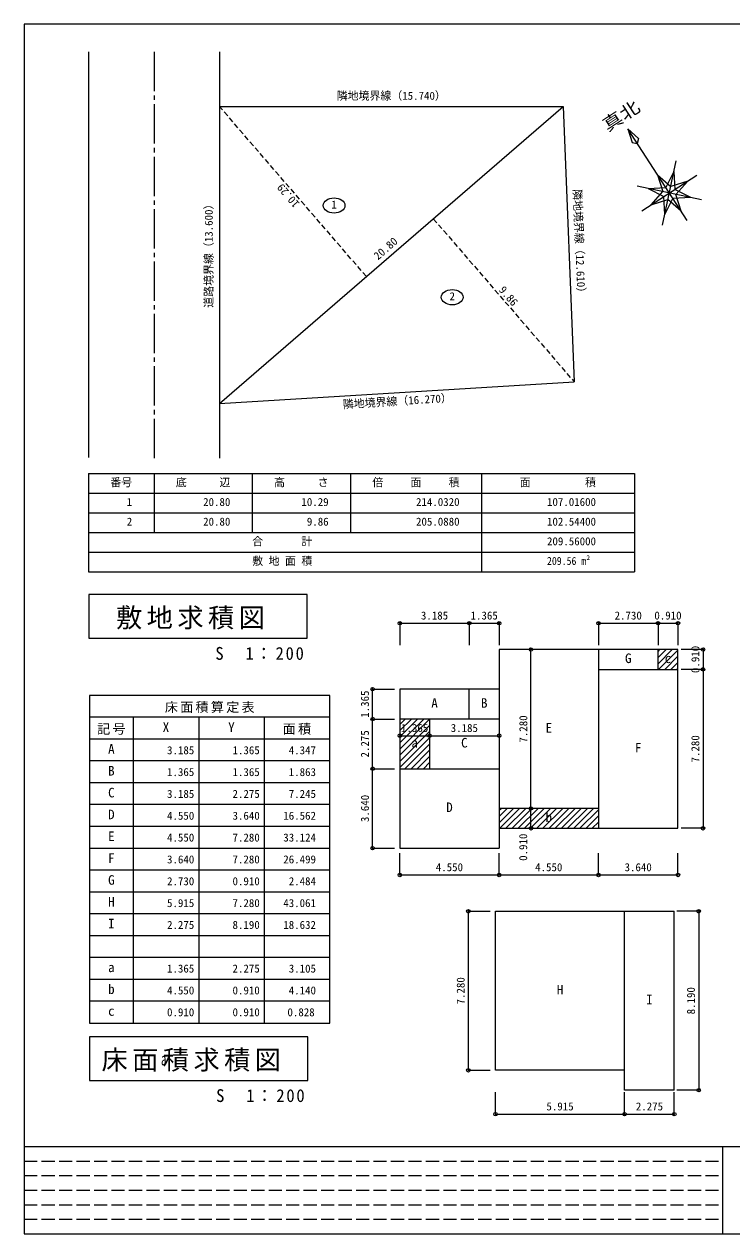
# Model space of a CAD drawing. Units: millimetres at full size, sheet at 1:200, with parts at other scales. Extents: x -40000 to 40000, y -27700 to 27700.
# Drawn here: x -40000 to -7589, y -27700 to 27700 of the extents above; entities that cross this region are included whole.
import ezdxf
from ezdxf.enums import TextEntityAlignment as Align

# ---------------------------------------------------------------- set-up
doc = ezdxf.new("R2010")
doc.units = ezdxf.units.MM
doc.header["$LTSCALE"] = 200
doc.header["$PDMODE"] = 32
doc.header["$PDSIZE"] = 160
for name, pattern in [('CHAIN2', [12, 9, -1, 1, -1]), ('DASHED1', [1.8, 1.2, -0.6]), ('DASHED3', [4, 3, -1])]:
    doc.linetypes.add(name, pattern=pattern)
for name, color, linetype, lineweight in [('0-5_見え掛り', 6, 'Continuous', 9), ('1-8_その他', 4, 'Continuous', 9), ('1-A_文字', 4, 'Continuous', 9), ('1-C_ハッチング', 4, 'Continuous', 9), ('1-D_寸法', 4, 'Continuous', 9), ('F-1_図枠', 7, 'Continuous', 25)]:
    doc.layers.add(name, color=color, linetype=linetype, lineweight=lineweight)
doc.layers.add('F-A_文字', color=7, linetype='Continuous')
doc.styles.add('ＭＳ ゴシック', font='')
doc.styles.get('ＭＳ ゴシック').set_extended_font_data('MS Gothic')

msp = doc.modelspace()

# ---------------------------------------------------------------- linework, layer by layer
at = {"layer": '0-5_見え掛り'}
for p, q in [((-9632.6, 18711.6), (-12355.8, 22904.9)), ((-12355.8, 22904.9), (-11870.2, 22468.7)), ((-11870.2, 22468.7), (-11920.1, 22234)), ((-10761.4, 18502.4), (-10137.7, 21436.8)), ((-11707.6, 19152.6), (-9191.6, 20786.5)), ((-10994.2, 20808.2), (-10387.2, 20263)), ((-10994.2, 20808.2), (-10743, 20031.9)), ((-10241.6, 20947.7), (-10613, 20221.2)), ((-9610.9, 20514.2), (-10387.2, 20263)), ((-10241.6, 20947.7), (-10198, 20133)), ((-9610.9, 20514.2), (-10156.1, 19907.2)), ((-8982.3, 19657.7), (-11916.8, 20281.4)), ((-11427.7, 20177.5), (-10613, 20221.2)), ((-11427.7, 20177.5), (-10701.2, 19806.2)), ((-11288.2, 19424.9), (-10743, 20031.9)), ((-9471.4, 19761.7), (-10198, 20133)), ((-11288.2, 19424.9), (-10511.9, 19676.1)), ((-10657.5, 18991.4), (-10701.2, 19806.2)), ((-10657.5, 18991.4), (-10286.2, 19718)), ((-9904.9, 19130.9), (-10511.9, 19676.1)), ((-9471.4, 19761.7), (-10286.2, 19718)), ((-9904.9, 19130.9), (-10156.1, 19907.2))]:
    msp.add_line(p, q, dxfattribs=at)
msp.add_lwpolyline([(-12355.8, 22904.9), (-12154.8, 22283.9), (-11920.1, 22234)], dxfattribs=at)
at = {"layer": '1-8_その他', "color": 7, "lineweight": 25}
for p, q in [((-37053.8, 26430.3), (-37053.8, 26261.6)), ((-31053.8, 26430.3), (-31053.8, 11890.1)), ((-31053.8, 23930.3), (-15313.8, 23927.8)), ((-31053.8, 23930.3), (-31053.8, 23439.9)), ((-31053.8, 10330.3), (-15313.8, 23927.8)), ((-15313.8, 23927.8), (-14814.4, 11327.7)), ((-31053.8, 11890.1), (-31053.8, 7830.3)), ((-31053.8, 10330.3), (-14814.4, 11327.7)), ((-31053.8, 11294.6), (-31053.8, 11179.3)), ((-31053.8, 11179.3), (-31053.8, 11071.8))]:
    msp.add_line(p, q, dxfattribs=at)
at = {"layer": '1-8_その他', "color": 1, "linetype": 'CHAIN2'}
msp.add_line((-34053.8, 26430.3), (-34053.8, 7830.3), dxfattribs=at)
at = {"layer": '1-8_その他'}
for p, q in [((-18246.9, -937.6), (-18246.9, -10037.6)), ((-13696.9, -937.6), (-13696.9, -9127.6)), ((-10966.9, -1847.6), (-10966.9, -937.6)), ((-13696.9, -1847.6), (-10056.9, -1847.6)), ((-22796.9, -2757.6), (-22796.9, -6397.6)), ((-18246.9, -2757.6), (-22796.9, -2757.6)), ((-19611.9, -4122.6), (-19611.9, -2757.6)), ((-18246.9, -4122.6), (-22796.9, -4122.6)), ((-21431.9, -4122.6), (-21431.9, -6397.6)), ((-22796.9, -6397.6), (-18246.9, -6397.6)), ((-22796.9, -6397.6), (-22796.9, -10037.6)), ((-13696.9, -8217.6), (-18246.9, -8217.6)), ((-18246.9, -9127.6), (-10056.9, -9127.6)), ((-22796.9, -10037.6), (-18246.9, -10037.6)), ((-18412.4, -12929.4), (-10222.4, -12929.4)), ((-10222.4, -21119.4), (-10222.4, -12929.4))]:
    msp.add_line(p, q, dxfattribs=at)
at = {"layer": '1-8_その他', "color": 7, "lineweight": 25}
for points in [[(-37053.8, 26261.6), (-37053.8, 7950.9), (-37053.8, 7860.2)], [(-31053.8, 11071.8), (-31053.8, 10499.8), (-31053.8, 10358.7), (-31053.8, 10330.3)]]:
    msp.add_lwpolyline(points, dxfattribs=at)
at = {"layer": '1-8_その他'}
for points in [[(-10056.9, -9127.6), (-10056.9, -937.6), (-18246.9, -937.6)], [(-12497.4, -20209.4), (-18412.4, -20209.4), (-18412.4, -12929.4)], [(-10222.4, -21119.4), (-12497.4, -21119.4), (-12497.4, -12929.4)]]:
    msp.add_lwpolyline(points, dxfattribs=at)
at = {"layer": '1-A_文字', "linetype": 'DASHED1'}
for p, q in [((-24326, 16142.4), (-31053.8, 23930.3)), ((-21261.1, 18790.1), (-14814.4, 11327.7))]:
    msp.add_line(p, q, dxfattribs=at)
at = {"layer": '1-A_文字'}
for p, q in [((-37053.8, 7123.7), (-12053.8, 7123.7)), ((-34053.8, 7123.7), (-34053.8, 4423.7)), ((-29553.8, 7123.7), (-29553.8, 4423.7)), ((-25053.8, 7123.7), (-25053.8, 4423.7)), ((-19053.8, 7123.7), (-19053.8, 2623.7)), ((-12053.8, 7123.7), (-12053.8, 2623.7)), ((-37053.8, 6223.7), (-12053.8, 6223.7)), ((-37053.8, 5323.7), (-12053.8, 5323.7)), ((-37053.8, 4423.7), (-12053.8, 4423.7)), ((-37053.8, 3523.7), (-12053.8, 3523.7)), ((-26007.3, -4045.4), (-37007.3, -4045.4)), ((-35007.3, -4044.3), (-35007.3, -18045.4)), ((-32007.3, -4044.3), (-32007.3, -18045.4)), ((-29007.3, -4044.3), (-29007.3, -18045.4)), ((-26007.3, -5045.4), (-37007.3, -5045.4)), ((-26007.3, -6045.4), (-37007.3, -6045.4)), ((-26007.3, -7045.4), (-37007.3, -7045.4)), ((-26007.3, -8045.4), (-37007.3, -8045.4)), ((-26007.3, -9045.4), (-37007.3, -9045.4)), ((-26007.3, -10045.4), (-37007.3, -10045.4)), ((-26007.3, -11045.4), (-37007.3, -11045.4)), ((-26007.3, -12045.4), (-37007.3, -12045.4)), ((-26007.3, -13045.4), (-37007.3, -13045.4)), ((-26007.3, -14045.4), (-37007.3, -14045.4)), ((-26007.3, -15045.4), (-37007.3, -15045.4)), ((-26007.3, -16045.4), (-37007.3, -16045.4)), ((-26007.3, -17045.4), (-37007.3, -17045.4))]:
    msp.add_line(p, q, dxfattribs=at)
at = {"layer": '1-A_文字', "color": 134}
for p, q in [((-10966.9, -1590.6), (-10313.9, -937.6)), ((-10966.9, -1307.8), (-10596.7, -937.6)), ((-10966.9, -1025), (-10879.6, -937.6)), ((-10941, -1847.6), (-10056.9, -963.5)), ((-10658.2, -1847.6), (-10056.9, -1246.3)), ((-10375.4, -1847.6), (-10056.9, -1529.2)), ((-10092.5, -1847.6), (-10056.9, -1812))]:
    msp.add_line(p, q, dxfattribs=at)
at = {"layer": '1-A_文字'}
msp.add_lwpolyline([(-37053.8, 7123.7), (-37053.8, 2623.7), (-12053.8, 2623.7)], dxfattribs=at)
msp.add_lwpolyline([(-37007.3, -18045.4), (-26007.3, -18045.4), (-26007.3, -3045.4), (-37007.3, -3045.4)], close=True, dxfattribs=at)
at = {"layer": '1-A_文字', "color": 2, "lineweight": 13}
for centre in [(-25807.2, 19396.2), (-20394, 15195.3)]:
    msp.add_ellipse(centre, major_axis=(500, 0), ratio=0.7, dxfattribs=at)
at = {"layer": '1-C_ハッチング'}
for p, q in [((-22796.9, 263.9), (-19611.9, 263.9)), ((-19611.9, 263.9), (-18246.9, 263.9)), ((-13696.9, 263.9), (-10966.9, 263.9)), ((-10966.9, 263.9), (-10056.9, 263.9)), ((-16787.1, -8217.6), (-16787.1, -937.6)), ((-8907.7, -937.6), (-8907.7, -1847.6)), ((-8907.7, -1847.6), (-8907.7, -9127.6)), ((-24040.3, -4122.6), (-24040.3, -2757.6)), ((-24040.3, -6397.6), (-24040.3, -4122.6)), ((-22796.9, -4887.1), (-21431.9, -4887.1)), ((-21431.9, -4887.1), (-18246.9, -4887.1)), ((-24040.3, -10037.6), (-24040.3, -6397.6)), ((-16787.1, -9127.6), (-16787.1, -8217.6)), ((-22796.9, -11263.4), (-18246.9, -11263.4)), ((-18246.9, -11263.4), (-13696.9, -11263.4)), ((-13696.9, -11263.4), (-10056.9, -11263.4)), ((-19655.4, -20209.4), (-19655.4, -12929.4)), ((-9106.5, -12929.4), (-9106.5, -21119.4)), ((-18412.4, -22217.9), (-12497.4, -22217.9)), ((-12497.4, -22217.9), (-10222.4, -22217.9))]:
    msp.add_line(p, q, dxfattribs=at)
at = {"layer": '1-C_ハッチング', "color": 134}
for p, q in [((-22796.9, -5218.2), (-21701.3, -4122.6)), ((-22796.9, -4935.4), (-21984.2, -4122.6)), ((-22796.9, -4652.5), (-22267, -4122.6)), ((-22796.9, -4369.7), (-22549.9, -4122.6)), ((-22796.9, -5501), (-21431.9, -4136)), ((-22796.9, -5783.9), (-21431.9, -4418.9)), ((-22796.9, -6066.7), (-21431.9, -4701.7)), ((-22796.9, -6349.6), (-21431.9, -4984.6)), ((-22562.1, -6397.6), (-21431.9, -5267.4)), ((-22279.3, -6397.6), (-21431.9, -5550.3)), ((-21996.4, -6397.6), (-21431.9, -5833.1)), ((-21713.6, -6397.6), (-21431.9, -6115.9)), ((-18246.9, -8870.6), (-17593.9, -8217.6)), ((-18246.9, -8587.8), (-17876.7, -8217.6)), ((-18246.9, -8305), (-18159.6, -8217.6)), ((-18221, -9127.6), (-17311, -8217.6)), ((-17938.2, -9127.6), (-17028.2, -8217.6)), ((-17655.4, -9127.6), (-16745.4, -8217.6)), ((-17372.5, -9127.6), (-16462.5, -8217.6)), ((-17089.7, -9127.6), (-16179.7, -8217.6)), ((-16806.8, -9127.6), (-15896.8, -8217.6)), ((-16524, -9127.6), (-15614, -8217.6)), ((-16241.1, -9127.6), (-15331.1, -8217.6)), ((-15958.3, -9127.6), (-15048.3, -8217.6)), ((-15675.5, -9127.6), (-14765.5, -8217.6)), ((-15675.5, -9127.6), (-14765.5, -8217.6)), ((-15392.6, -9127.6), (-14482.6, -8217.6)), ((-15392.6, -9127.6), (-14482.6, -8217.6)), ((-15109.8, -9127.6), (-14199.8, -8217.6)), ((-15109.8, -9127.6), (-14199.8, -8217.6)), ((-14826.9, -9127.6), (-13916.9, -8217.6)), ((-14826.9, -9127.6), (-13916.9, -8217.6)), ((-14544.1, -9127.6), (-13696.9, -8280.4)), ((-14544.1, -9127.6), (-13696.9, -8280.4)), ((-14261.2, -9127.6), (-13696.9, -8563.3)), ((-14261.2, -9127.6), (-13696.9, -8563.3)), ((-13978.4, -9127.6), (-13696.9, -8846.1)), ((-13978.4, -9127.6), (-13696.9, -8846.1))]:
    msp.add_line(p, q, dxfattribs=at)
at = {"layer": '1-D_寸法'}
for p, q in [((-22796.9, 263.9), (-22796.9, -736.1)), ((-19611.9, 263.9), (-19611.9, -736.1)), ((-18246.9, 263.9), (-18246.9, -736.1)), ((-13696.9, 263.9), (-13696.9, -736.1)), ((-10966.9, 263.9), (-10966.9, -736.1)), ((-10056.9, 263.9), (-10056.9, -736.1)), ((-8907.7, -937.6), (-9907.7, -937.6)), ((-8907.7, -1847.6), (-9907.7, -1847.6)), ((-24040.3, -2757.6), (-23040.3, -2757.6)), ((-24040.3, -4122.6), (-23040.3, -4122.6)), ((-24040.3, -6397.6), (-23040.3, -6397.6)), ((-16787.1, -8217.6), (-16945.4, -8217.6)), ((-8907.7, -9127.6), (-9907.7, -9127.6)), ((-24040.3, -10037.6), (-23040.3, -10037.6)), ((-22796.9, -11263.4), (-22796.9, -10263.4)), ((-18246.9, -11263.4), (-18246.9, -10263.4)), ((-13696.9, -11263.4), (-13696.9, -10263.4)), ((-10056.9, -11263.4), (-10056.9, -10263.4)), ((-19655.4, -12929.4), (-18655.4, -12929.4)), ((-9106.5, -12929.4), (-10106.5, -12929.4)), ((-19655.4, -20209.4), (-18655.4, -20209.4)), ((-18412.4, -22217.9), (-18412.4, -21217.9)), ((-12497.4, -22217.9), (-12497.4, -21217.9)), ((-10222.4, -22217.9), (-10222.4, -21217.9)), ((-9106.5, -21119.4), (-10106.5, -21119.4))]:
    msp.add_line(p, q, dxfattribs=at)
at = {"layer": '1-D_寸法', "color": 134}
for p, q in [((-22796.9, -5218.2), (-21701.3, -4122.6)), ((-22796.9, -4935.4), (-21984.2, -4122.6)), ((-22796.9, -4652.5), (-22267, -4122.6)), ((-22796.9, -4369.7), (-22549.9, -4122.6)), ((-22796.9, -5218.2), (-21701.3, -4122.6)), ((-22796.9, -4935.4), (-21984.2, -4122.6)), ((-22796.9, -4652.5), (-22267, -4122.6)), ((-22796.9, -4369.7), (-22549.9, -4122.6)), ((-22796.9, -5501), (-21431.9, -4136)), ((-22796.9, -5501), (-21431.9, -4136)), ((-22796.9, -5783.9), (-21431.9, -4418.9)), ((-22796.9, -5783.9), (-21431.9, -4418.9)), ((-22796.9, -6066.7), (-21431.9, -4701.7)), ((-22796.9, -6066.7), (-21431.9, -4701.7)), ((-22796.9, -6349.6), (-21431.9, -4984.6)), ((-22796.9, -6349.6), (-21431.9, -4984.6)), ((-22562.1, -6397.6), (-21431.9, -5267.4)), ((-22562.1, -6397.6), (-21431.9, -5267.4)), ((-22279.3, -6397.6), (-21431.9, -5550.3)), ((-22279.3, -6397.6), (-21431.9, -5550.3)), ((-21996.4, -6397.6), (-21431.9, -5833.1)), ((-21996.4, -6397.6), (-21431.9, -5833.1)), ((-21713.6, -6397.6), (-21431.9, -6115.9)), ((-21713.6, -6397.6), (-21431.9, -6115.9)), ((-18246.9, -8870.6), (-17593.9, -8217.6)), ((-18246.9, -8587.8), (-17876.7, -8217.6)), ((-18246.9, -8305), (-18159.6, -8217.6)), ((-18221, -9127.6), (-17311, -8217.6)), ((-17938.2, -9127.6), (-17028.2, -8217.6)), ((-17655.4, -9127.6), (-16745.4, -8217.6)), ((-17372.5, -9127.6), (-16462.5, -8217.6)), ((-17089.7, -9127.6), (-16179.7, -8217.6)), ((-16806.8, -9127.6), (-15896.8, -8217.6)), ((-16524, -9127.6), (-15614, -8217.6)), ((-16241.1, -9127.6), (-15331.1, -8217.6)), ((-15958.3, -9127.6), (-15048.3, -8217.6))]:
    msp.add_line(p, q, dxfattribs=at)
at = {"layer": '1-D_寸法'}
for p in [(-22796.9, 263.9), (-19611.9, 263.9), (-18246.9, 263.9), (-13696.9, 263.9), (-10966.9, 263.9), (-10056.9, 263.9), (-16787.1, -937.6), (-8907.7, -937.6), (-8907.7, -1847.6), (-24040.3, -2757.6), (-24040.3, -4122.6), (-22796.9, -4887.1), (-21431.9, -4887.1), (-18246.9, -4887.1), (-24040.3, -6397.6), (-16787.1, -8217.6), (-16787.1, -9127.6), (-8907.7, -9127.6), (-24040.3, -10037.6), (-22796.9, -11263.4), (-18246.9, -11263.4), (-13696.9, -11263.4), (-10056.9, -11263.4), (-19655.4, -12929.4), (-9106.5, -12929.4), (-19655.4, -20209.4), (-9106.5, -21119.4), (-18412.4, -22217.9), (-12497.4, -22217.9), (-10222.4, -22217.9)]:
    msp.add_point(p, dxfattribs=at)
at = {"layer": 'F-1_図枠'}
for p, q in [((-40000, 27700), (-40000, -27700)), ((-40000, -23700), (40000, -23700)), ((-8000, -27700), (-8000, -23700)), ((-40000, -27700), (40000, -27700))]:
    msp.add_line(p, q, dxfattribs=at)
at = {"layer": 'F-1_図枠', "color": 4, "linetype": 'DASHED3', "lineweight": 9}
for p, q in [((-40000, -24366.7), (-8000, -24366.7)), ((-40000, -25033.3), (-8000, -25033.3)), ((-40000, -25700), (-8000, -25700)), ((-40000, -26366.7), (-8000, -26366.7)), ((-40000, -27033.3), (-8000, -27033.3))]:
    msp.add_line(p, q, dxfattribs=at)
at = {"layer": 'F-1_図枠'}
msp.add_lwpolyline([(40000, -27700), (40000, 27700), (-40000, 27700)], dxfattribs=at)
for points in [[(-37043, -420.6), (-27043, -420.6), (-27043, 1579.4), (-37043, 1579.4)], [(-37007.3, -20673.3), (-27007.3, -20673.3), (-27007.3, -18673.3), (-37007.3, -18673.3)]]:
    msp.add_lwpolyline(points, close=True, dxfattribs=at)

# ---------------------------------------------------------------- texts
at = {"layer": '0-5_見え掛り', "color": 7, "style": 'ＭＳ ゴシック', "width": 1.15}
msp.add_text('真北', height=586.5, rotation=33, dxfattribs=at).set_placement((-13177.6, 22609.7), align=Align.BOTTOM_LEFT)
at = {"layer": '1-A_文字', "style": 'ＭＳ ゴシック'}
for s, rotation, p in [('隣地境界線（15.740）', 359.991, (-25683.8, 24129.5)), ('10.29', 130.823, (-27281.3, 19563.4)), ('隣地境界線（12.610）', 272.27, (-14963.3, 20133.7)), ('道路境界線（13.600）', 90, (-31253.8, 14715.1)), ('20.80', 41.343, (-23722.2, 16796.2)), ('9.86', 310.823, (-18364.6, 15437.3)), ('隣地境界線（16.270）', 3.515, (-25386.5, 9991.3))]:
    msp.add_text(s, height=366.6, rotation=rotation, dxfattribs=at).set_placement(p, align=Align.BOTTOM_LEFT)
for s, p in [('1', (-25932.2, 19146.2)), ('2', (-20519, 14945.3)), ('番号', (-36053.8, 6423.7)), ('底      辺', (-33053.8, 6423.7)), ('高      さ', (-28553.8, 6423.7)), ('倍     面     積', (-24053.8, 6423.7)), ('面          積', (-17303.8, 6423.7)), ('1', (-35303.8, 5523.7)), ('20.80', (-31803.8, 5523.7)), ('10.29', (-27303.8, 5523.7)), ('214.0320', (-22053.8, 5523.7)), ('107.01600', (-16053.8, 5523.7)), ('2', (-35303.8, 4623.7)), ('20.80', (-31803.8, 4623.7)), ('9.86', (-27053.8, 4623.7)), ('205.0880', (-22053.8, 4623.7)), ('102.54400', (-16053.8, 4623.7)), ('合       計', (-29553.8, 3723.7)), ('209.56000', (-16053.8, 3723.7)), ('敷 地 面 積', (-29553.8, 2823.7)), ('3.185', (-33457.3, -5845.4)), ('1.365', (-30457.3, -5845.4)), ('4.347', (-27882.3, -5845.4)), ('1.365', (-33457.3, -6845.4)), ('1.365', (-30457.3, -6845.4)), ('1.863', (-27882.3, -6845.4)), ('3.185', (-33457.3, -7845.4)), ('2.275', (-30457.3, -7845.4)), ('7.245', (-27882.3, -7845.4)), ('4.550', (-33457.3, -8845.4)), ('3.640', (-30457.3, -8845.4)), ('16.562', (-28132.3, -8845.4)), ('4.550', (-33457.3, -9845.4)), ('7.280', (-30457.3, -9845.4)), ('33.124', (-28132.3, -9845.4)), ('3.640', (-33457.3, -10845.4)), ('7.280', (-30457.3, -10845.4)), ('26.499', (-28132.3, -10845.4)), ('2.730', (-33457.3, -11845.4)), ('0.910', (-30457.3, -11845.4)), ('2.484', (-27882.3, -11845.4)), ('5.915', (-33457.3, -12845.4)), ('7.280', (-30457.3, -12845.4)), ('43.061', (-28132.3, -12845.4)), ('2.275', (-33457.3, -13845.4)), ('8.190', (-30457.3, -13845.4)), ('18.632', (-28132.3, -13845.4)), ('1.365', (-33457.3, -15845.4)), ('2.275', (-30457.3, -15845.4)), ('3.105', (-27882.3, -15845.4)), ('4.550', (-33457.3, -16845.4)), ('0.910', (-30457.3, -16845.4)), ('4.140', (-27882.3, -16845.4)), ('0.910', (-33457.3, -17845.4)), ('0.910', (-30457.3, -17845.4)), ('0.828', (-27942.3, -17845.4))]:
    msp.add_text(s, height=366.6, dxfattribs=at).set_placement(p, align=Align.BOTTOM_LEFT)
at = {"layer": '1-A_文字', "style": 'ＭＳ ゴシック', "width": 0.9}
msp.add_text('209.56 m²', height=366.6, dxfattribs=at).set_placement((-16053.8, 2823.7), align=Align.BOTTOM_LEFT)
at = {"layer": '1-A_文字', "color": 7, "style": 'ＭＳ ゴシック'}
for s, p in [('G', (-12481.9, -1692.6)), ('c', (-10661.9, -1692.6)), ('A', (-21354.4, -3740.1)), ('B', (-19079.4, -3740.1)), ('X', (-33657.3, -4845.4)), ('Y', (-30657.3, -4844.8)), ('E', (-16121.9, -4877.6)), ('C', (-19989.4, -5560.1)), ('A', (-36157.3, -5845.4)), ('a', (-22264.4, -5560.1)), ('F', (-12026.9, -5787.6)), ('B', (-36157.3, -6845.4)), ('C', (-36157.3, -7845.4)), ('D', (-36157.3, -8845.4)), ('D', (-20671.9, -8517.6)), ('b', (-16121.9, -8972.6)), ('E', (-36157.3, -9845.4)), ('F', (-36157.3, -10845.4)), ('G', (-36157.3, -11845.4)), ('H', (-36157.3, -12845.4)), ('I', (-36157.3, -13845.4)), ('a', (-36157.3, -15845.4)), ('b', (-36157.3, -16845.4)), ('c', (-36157.3, -17845.4))]:
    msp.add_text(s, height=439.9, dxfattribs=at).set_placement(p, align=Align.BOTTOM_LEFT)
at = {"layer": '1-A_文字', "color": 7, "char_height": 439.9, "attachment_point": 7, "style": 'ＭＳ ゴシック'}
for s, insert in [('\\T1.17;床面積算定表', (-33557.3, -3845.4)), ('\\T1.17;記号', (-36657.3, -4845.4)), ('\\T1.17;面積', (-28157.3, -4844.8))]:
    msp.add_mtext(s, dxfattribs=dict(at, insert=insert))
at = {"layer": '1-C_ハッチング', "style": 'ＭＳ ゴシック'}
for s, p in [('3.185', (-21829.4, 323.9)), ('1.365', (-19554.4, 323.9)), ('2.730', (-12956.9, 323.9)), ('0.910', (-11136.9, 323.9)), ('1.365', (-22739.4, -4827.1)), ('3.185', (-20464.4, -4827.1)), ('4.550', (-21146.9, -11203.4)), ('4.550', (-16596.9, -11203.4)), ('3.640', (-12501.9, -11203.4)), ('5.915', (-16079.9, -22157.9)), ('2.275', (-11984.9, -22157.9))]:
    msp.add_text(s, height=366.6, dxfattribs=at).set_placement(p, align=Align.BOTTOM_LEFT)
for s, p in [('0.910', (-8967.7, -2017.6)), ('1.365', (-24100.3, -4065.1)), ('7.280', (-16847.1, -5202.6)), ('2.275', (-24100.3, -5885.1)), ('7.280', (-8967.7, -6112.6)), ('3.640', (-24100.3, -8842.6)), ('0.910', (-16851.9, -10618.1)), ('7.280', (-19715.4, -17194.4)), ('8.190', (-9166.5, -17649.4))]:
    msp.add_text(s, height=366.6, rotation=90, dxfattribs=at).set_placement(p, align=Align.BOTTOM_LEFT)
at = {"layer": 'F-1_図枠', "style": 'ＭＳ ゴシック'}
for s, p in [('H', (-15604.9, -16869.4)), ('I', (-11509.9, -17324.4))]:
    msp.add_text(s, height=439.9, dxfattribs=at).set_placement(p, align=Align.BOTTOM_LEFT)
at = {"layer": 'F-A_文字', "style": 'ＭＳ ゴシック', "width": 0.6}
msp.add_text('a', height=586.5, dxfattribs=at).set_placement((-33732, -20160.4), align=Align.BOTTOM_LEFT)
at = {"layer": 'F-A_文字', "color": 3, "char_height": 879.8, "attachment_point": 7, "style": 'ＭＳ ゴシック'}
for s, insert in [('\\T1.17;敷地求積図', (-35793, -20.6)), ('\\T1.17;床面積求積図', (-36457.3, -20273.3))]:
    msp.add_mtext(s, dxfattribs=dict(at, insert=insert))
at = {"layer": 'F-A_文字', "char_height": 586.5, "attachment_point": 7, "style": 'ＭＳ ゴシック'}
for insert in [(-31243, -1420.6), (-31207.3, -21673.3)]:
    msp.add_mtext('\\T1.21;\\W0.95;S\u30001：200', dxfattribs=dict(at, insert=insert))

doc.saveas('drawing.dxf')
